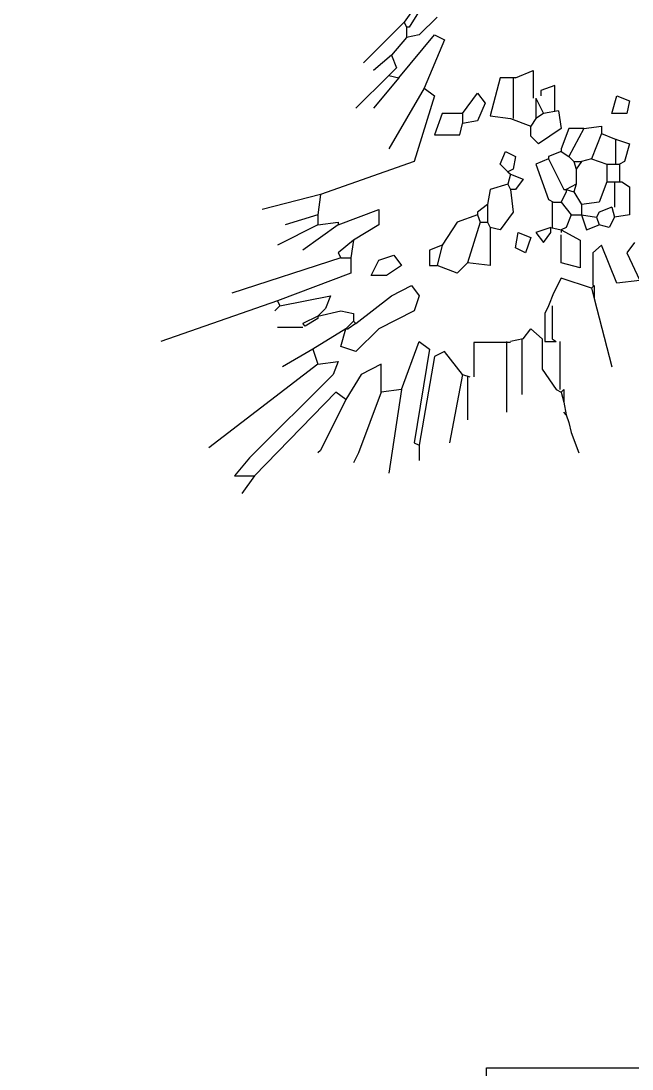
# Model space of a CAD drawing. Header units: millimetres. Extents: x -6501 to 5540, y 8531 to 19979.
# Drawn here: x -2589.9 to -2524, y 10975 to 11087.9 of the extents above; entities that cross this region are included whole.
import ezdxf

# ---------------------------------------------------------------- set-up
doc = ezdxf.new("R2010")
doc.units = ezdxf.units.MM

# ---------------------------------------------------------------- blocks, each defined once
blk = doc.blocks.new('md-lavabo5')
for p, q in [((194.78, 1221.06), (193.42, 1219.15)), ((195.33, 1220.79), (193.96, 1218.61)), ((193.42, 1219.15), (189.05, 1214.78)), ((193.42, 1219.15), (193.69, 1218.61)), ((196.97, 1219.7), (195.05, 1217.79)), ((192.87, 1213.15), (196.69, 1217.79)), ((193.96, 1218.61), (193.69, 1218.61)), ((193.69, 1218.61), (193.69, 1217.51)), ((195.05, 1217.79), (193.69, 1217.51)), ((196.69, 1217.79), (197.78, 1217.24)), ((193.69, 1217.51), (192.05, 1215.6)), ((197.78, 1217.24), (195.6, 1212.05)), ((192.05, 1215.6), (190.14, 1213.96)), ((192.05, 1215.6), (192.6, 1214.24)), ((192.6, 1214.24), (191.78, 1213.42)), ((191.78, 1213.42), (188.23, 1209.87)), ((192.87, 1213.15), (190.14, 1209.87)), ((191.78, 1213.42), (192.87, 1213.15)), ((203.79, 1213.15), (202.7, 1209.05)), ((205.43, 1213.15), (203.79, 1213.15)), ((205.16, 1213.15), (205.16, 1208.78)), ((205.43, 1213.15), (207.34, 1213.96)), ((207.34, 1213.96), (207.34, 1210.96)), ((195.6, 1212.05), (191.78, 1205.5)), ((195.6, 1212.05), (196.69, 1211.23)), ((209.66, 1212.33), (208.16, 1211.78)), ((209.66, 1209.6), (209.66, 1212.33)), ((196.69, 1211.23), (194.51, 1204.14)), ((199.7, 1209.32), (201.33, 1211.51)), ((201.33, 1211.51), (202.15, 1210.41)), ((207.61, 1210.96), (208.43, 1209.32)), ((207.61, 1210.96), (207.61, 1208.78)), ((208.16, 1211.78), (208.16, 1211.23)), ((215.8, 1209.32), (216.35, 1211.23)), ((216.35, 1211.23), (217.71, 1210.69)), ((202.15, 1210.41), (201.33, 1208.51)), ((217.71, 1210.69), (217.44, 1209.32)), ((197.51, 1209.32), (196.69, 1207)), ((199.7, 1209.32), (197.51, 1209.32)), ((199.7, 1209.32), (199.7, 1208.23)), ((201.33, 1208.51), (199.7, 1208.23)), ((202.7, 1209.05), (204.88, 1208.78)), ((204.88, 1208.78), (207.07, 1207.96)), ((207.61, 1208.78), (207.07, 1207.96)), ((208.43, 1209.32), (207.61, 1208.78)), ((210.07, 1209.6), (208.43, 1209.32)), ((210.07, 1209.6), (210.34, 1207.69)), ((217.44, 1209.32), (215.8, 1209.32)), ((199.42, 1207), (199.7, 1208.23)), ((207.07, 1206.87), (207.07, 1207.96)), ((210.34, 1207.69), (207.89, 1206.05)), ((211.16, 1207.69), (210.34, 1205.5)), ((212.8, 1207.69), (211.16, 1204.68)), ((212.8, 1207.69), (211.16, 1207.69)), ((212.8, 1207.69), (214.71, 1207.96)), ((214.71, 1207.96), (214.71, 1207.14)), ((196.69, 1207), (199.42, 1207)), ((207.89, 1206.05), (207.07, 1206.87)), ((214.71, 1207.14), (213.62, 1204.41)), ((214.71, 1207.14), (216.08, 1206.59)), ((216.08, 1206.59), (217.71, 1206.05)), ((216.21, 1206.59), (216.21, 1203.86)), ((203.79, 1203.86), (204.34, 1205.23)), ((204.34, 1205.23), (205.43, 1204.68)), ((210.34, 1205.23), (208.98, 1204.68)), ((210.34, 1205.5), (210.34, 1205.23)), ((210.34, 1205.23), (211.16, 1204.68)), ((217.71, 1206.05), (217.17, 1204.14)), ((194.51, 1204.14), (184.41, 1200.59)), ((205.43, 1204.68), (205.16, 1203.32)), ((208.98, 1204.41), (207.61, 1203.86)), ((208.98, 1204.68), (208.98, 1204.41)), ((208.98, 1204.41), (210.62, 1201.13)), ((211.16, 1204.68), (211.71, 1204.14)), ((211.71, 1204.14), (212.53, 1204.14)), ((211.71, 1204.14), (211.98, 1203.32)), ((212.53, 1204.14), (211.98, 1203.32)), ((213.62, 1204.41), (212.53, 1204.14)), ((213.62, 1204.41), (215.26, 1203.86)), ((217.17, 1204.14), (216.62, 1203.86)), ((204.61, 1203.04), (203.79, 1203.86)), ((205.16, 1203.32), (204.61, 1203.04)), ((204.61, 1203.04), (204.88, 1202.77)), ((207.61, 1203.86), (208.98, 1200.04)), ((211.98, 1203.32), (211.98, 1201.68)), ((215.26, 1203.86), (216.35, 1203.86)), ((215.26, 1203.86), (215.26, 1201.95)), ((216.35, 1203.86), (216.62, 1203.86)), ((216.62, 1203.86), (216.62, 1201.95)), ((204.88, 1202.77), (204.61, 1201.68)), ((204.88, 1202.77), (206.25, 1202.22)), ((206.25, 1202.22), (205.43, 1201.13)), ((215.26, 1201.95), (214.44, 1199.77)), ((215.26, 1201.95), (216.35, 1201.95)), ((216.08, 1201.95), (216.08, 1199.22)), ((216.35, 1201.95), (216.62, 1201.95)), ((216.62, 1201.95), (216.89, 1201.95)), ((216.89, 1201.95), (217.71, 1201.41)), ((202.7, 1201.13), (202.42, 1199.49)), ((204.61, 1201.68), (202.7, 1201.13)), ((204.61, 1201.68), (204.88, 1201.13)), ((205.43, 1201.13), (204.88, 1201.13)), ((204.88, 1201.13), (205.16, 1198.68)), ((210.89, 1200.86), (210.34, 1199.77)), ((210.62, 1201.13), (210.89, 1201.13)), ((211.98, 1201.68), (210.89, 1201.13)), ((210.89, 1201.13), (210.89, 1200.86)), ((210.89, 1201.13), (211.71, 1200.86)), ((211.98, 1201.68), (211.71, 1200.86)), ((211.71, 1200.86), (212.53, 1199.49)), ((217.71, 1201.41), (217.71, 1198.4)), ((184.41, 1200.59), (178.13, 1198.95)), ((184.41, 1200.59), (184.13, 1198.4)), ((202.42, 1199.49), (201.33, 1198.68)), ((202.42, 1199.49), (202.42, 1197.59)), ((208.98, 1200.04), (209.52, 1199.77)), ((209.39, 1199.77), (209.39, 1197.04)), ((209.52, 1199.77), (210.34, 1199.77)), ((210.34, 1199.77), (211.44, 1198.4)), ((214.44, 1199.77), (212.53, 1199.49)), ((212.53, 1199.49), (212.53, 1198.4)), ((184.13, 1198.4), (180.59, 1197.31)), ((184.13, 1198.4), (184.13, 1197.31)), ((186.32, 1197.31), (190.69, 1198.95)), ((190.69, 1198.95), (190.69, 1197.31)), ((201.33, 1198.4), (199.15, 1197.59)), ((201.33, 1198.68), (201.33, 1198.4)), ((201.33, 1198.4), (201.61, 1197.59)), ((205.16, 1198.68), (203.79, 1196.77)), ((211.44, 1198.4), (210.89, 1197.04)), ((211.44, 1198.4), (212.53, 1198.4)), ((212.53, 1198.4), (214.16, 1198.13)), ((212.53, 1198.4), (213.07, 1196.77)), ((214.44, 1198.68), (214.16, 1198.13)), ((215.8, 1199.22), (214.44, 1198.68)), ((215.8, 1199.22), (216.08, 1198.13)), ((217.71, 1198.4), (216.08, 1198.13)), ((184.13, 1197.31), (179.77, 1195.13)), ((186.32, 1197.31), (182.5, 1194.58)), ((184.13, 1197.31), (186.32, 1197.59)), ((186.32, 1197.59), (186.32, 1197.31)), ((190.69, 1197.31), (187.96, 1195.67)), ((199.15, 1197.59), (197.51, 1195.13)), ((201.61, 1197.59), (200.24, 1193.22)), ((201.61, 1197.59), (202.42, 1197.59)), ((202.42, 1197.59), (202.7, 1197.04)), ((213.07, 1196.77), (214.44, 1197.31)), ((214.16, 1198.13), (214.44, 1197.31)), ((215.53, 1197.04), (214.44, 1197.31)), ((216.08, 1198.13), (215.53, 1197.04)), ((203.79, 1196.77), (202.7, 1197.04)), ((202.7, 1197.04), (202.7, 1192.94)), ((205.43, 1194.85), (205.7, 1196.49)), ((205.7, 1196.49), (207.07, 1195.95)), ((209.25, 1197.04), (207.61, 1196.49)), ((207.61, 1196.49), (208.43, 1195.4)), ((208.43, 1195.4), (209.25, 1196.49)), ((209.25, 1197.04), (210.34, 1196.77)), ((209.25, 1196.49), (209.25, 1197.04)), ((210.89, 1197.04), (210.34, 1196.77)), ((210.34, 1196.77), (210.34, 1196.49)), ((210.34, 1196.77), (212.39, 1195.67)), ((210.34, 1193.22), (210.34, 1196.22)), ((187.96, 1195.67), (186.32, 1194.31)), ((187.96, 1195.67), (187.68, 1193.76)), ((197.51, 1195.13), (196.15, 1194.58)), ((197.51, 1195.13), (196.97, 1192.94)), ((207.07, 1195.95), (206.52, 1194.31)), ((212.39, 1195.67), (212.39, 1192.67)), ((214.71, 1195.13), (213.75, 1194.31)), ((216.35, 1191.03), (214.71, 1195.13)), ((218.26, 1195.4), (217.44, 1194.31)), ((186.32, 1194.31), (186.59, 1193.76)), ((190.69, 1193.49), (192.32, 1194.04)), ((192.32, 1194.04), (193.14, 1192.94)), ((196.15, 1194.58), (196.15, 1192.94)), ((206.52, 1194.31), (205.43, 1194.85)), ((213.75, 1194.31), (213.75, 1190.76)), ((217.44, 1194.31), (218.81, 1191.3)), ((186.59, 1193.76), (174.85, 1189.94)), ((186.59, 1193.76), (187.68, 1193.76)), ((187.68, 1193.76), (187.68, 1192.12)), ((189.87, 1191.85), (190.69, 1193.49)), ((193.14, 1192.94), (191.51, 1191.85)), ((196.15, 1192.94), (196.97, 1192.94)), ((199.15, 1192.12), (196.97, 1192.94)), ((200.24, 1193.22), (199.15, 1192.12)), ((202.7, 1192.94), (200.24, 1193.22)), ((212.39, 1192.67), (210.34, 1193.22)), ((187.68, 1192.12), (179.77, 1189.12)), ((191.51, 1191.85), (189.87, 1191.85)), ((210.34, 1191.58), (209.52, 1189.94)), ((213.62, 1190.49), (210.34, 1191.58)), ((192.05, 1189.67), (194.23, 1190.76)), ((194.23, 1190.76), (195.05, 1189.67)), ((213.89, 1190.76), (213.62, 1190.49)), ((213.62, 1190.49), (213.89, 1189.39)), ((213.89, 1190.76), (213.89, 1189.39)), ((218.81, 1191.3), (216.35, 1191.03)), ((180.04, 1188.58), (185.5, 1189.67)), ((185.5, 1189.67), (184.95, 1188.3)), ((188.23, 1186.67), (192.05, 1189.67)), ((195.05, 1189.67), (194.51, 1188.03)), ((209.52, 1189.94), (208.98, 1188.58)), ((213.89, 1189.39), (215.8, 1182.02)), ((179.77, 1189.12), (167.21, 1184.75)), ((180.04, 1188.58), (179.49, 1188.03)), ((179.77, 1189.12), (180.04, 1188.58)), ((184.95, 1188.3), (184.13, 1187.48)), ((208.98, 1188.58), (208.57, 1187.76)), ((209.39, 1188.58), (209.39, 1185.03)), ((184.13, 1187.48), (182.5, 1186.67)), ((184.13, 1187.21), (182.77, 1186.39)), ((184.13, 1187.48), (186.59, 1188.03)), ((184.13, 1187.48), (184.13, 1187.21)), ((186.59, 1188.03), (187.96, 1187.76)), ((187.96, 1187.76), (187.96, 1186.94)), ((194.51, 1188.03), (190.69, 1186.12)), ((208.57, 1187.76), (208.57, 1184.75)), ((182.5, 1186.26), (179.77, 1186.26)), ((182.77, 1186.39), (182.5, 1186.67)), ((187.14, 1186.12), (183.59, 1183.93)), ((186.59, 1184.21), (187.14, 1186.12)), ((187.96, 1186.94), (187.14, 1186.12)), ((187.14, 1186.12), (187.41, 1186.12)), ((188.23, 1186.67), (187.41, 1186.12)), ((187.96, 1186.94), (188.23, 1186.67)), ((190.69, 1186.12), (188.23, 1183.66)), ((206.25, 1185.03), (207.07, 1186.12)), ((207.07, 1186.12), (208.3, 1185.03)), ((206.25, 1185.03), (204.88, 1184.75)), ((206.11, 1185.03), (206.11, 1179.02)), ((208.3, 1185.03), (208.3, 1181.75)), ((209.39, 1185.03), (209.8, 1184.75)), ((183.59, 1183.93), (180.31, 1182.02)), ((183.59, 1183.93), (184.13, 1182.3)), ((188.23, 1183.66), (186.59, 1184.21)), ((193.14, 1179.57), (195.05, 1184.75)), ((196.15, 1183.93), (194.51, 1173.83)), ((195.05, 1184.75), (196.15, 1183.93)), ((197.78, 1183.66), (196.69, 1183.12)), ((199.7, 1181.2), (197.78, 1183.66)), ((204.88, 1184.62), (200.93, 1184.62)), ((200.93, 1184.62), (200.93, 1180.93)), ((204.47, 1184.75), (204.47, 1177.11)), ((208.57, 1184.75), (209.8, 1184.75)), ((210.21, 1184.75), (210.21, 1179.57)), ((184.13, 1182.3), (186.32, 1182.57)), ((186.32, 1182.57), (185.77, 1181.2)), ((196.69, 1183.12), (195.05, 1173.56)), ((184.13, 1182.3), (172.39, 1173.29)), ((190.96, 1182.3), (188.78, 1181.2)), ((190.96, 1179.29), (190.96, 1182.3)), ((208.3, 1181.75), (209.8, 1179.57)), ((185.77, 1181.2), (176.76, 1172.2)), ((188.78, 1181.2), (187.14, 1178.48)), ((199.7, 1181.2), (198.33, 1173.83)), ((199.7, 1181.2), (200.52, 1180.93)), ((200.24, 1180.93), (200.24, 1176.29)), ((186.05, 1179.29), (177.31, 1170.28)), ((187.14, 1178.48), (186.05, 1179.29)), ((190.96, 1179.29), (188.5, 1172.74)), ((193.14, 1179.57), (190.96, 1179.29)), ((193.14, 1179.57), (191.78, 1170.56)), ((209.8, 1179.57), (210.34, 1179.29)), ((210.62, 1179.57), (210.34, 1179.29)), ((210.34, 1179.29), (210.62, 1178.2)), ((210.62, 1179.57), (210.62, 1178.2)), ((187.14, 1178.48), (184.41, 1173.01)), ((210.62, 1178.2), (210.89, 1176.84)), ((210.89, 1176.84), (210.62, 1177.11)), ((210.89, 1176.84), (211.16, 1176.02)), ((211.16, 1176.02), (211.44, 1174.93)), ((211.16, 1176.02), (211.44, 1174.93)), ((211.44, 1174.93), (212.25, 1172.74)), ((194.51, 1173.83), (195.05, 1173.56)), ((195.05, 1173.56), (195.05, 1171.92)), ((184.41, 1173.01), (184.13, 1172.74)), ((188.5, 1172.74), (187.96, 1171.65)), ((176.76, 1172.2), (175.13, 1170.28)), ((175.13, 1170.28), (177.31, 1170.28)), ((177.31, 1170.28), (175.94, 1168.37)), ((202.29, 1106.48), (252.56, 1106.48)), ((202.29, 1105.49), (202.29, 1106.48))]:
    blk.add_line(p, q)
for ratio, end_param in [(0.512382, 2.225313), (0.768573, 2.544012)]:
    blk.add_ellipse((85.47, 1357), major_axis=(0, 401.18), ratio=ratio, start_param=-2.544012, end_param=end_param)

msp = doc.modelspace()

# ---------------------------------------------------------------- block references
msp.add_blockref('md-lavabo5', (-2741.99, 9868.62))

doc.saveas('drawing.dxf')
